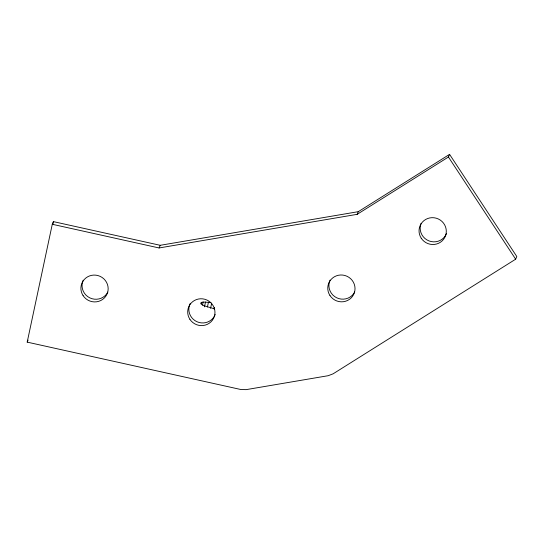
<?xml version="1.0" encoding="UTF-8"?>
<svg xmlns="http://www.w3.org/2000/svg" width="544" height="544" viewBox="0 0 544 544"><rect width="100%" height="100%" fill="white"/><g stroke="black" fill="none" stroke-linecap="round" stroke-linejoin="round"><path stroke-width="0.82" d="M27.2 342.128L52.278 224.278L53.421 221.626L160.222 245.303L358.299 211.67L449.575 154.36L516.8 256.537L515.658 259.196L333.098 373.83L328.161 375.707L246.119 389.64L240.795 389.504L27.2 342.128L28.057 340.129M52.89 224.114L53.421 221.626M201.198 304.014L201.545 302.382L203.157 302.036L210.963 302.484M202.463 305.313L203.157 302.036M204.469 306.87L205.516 301.961M207.42 307.04L208.468 302.131M210.576 308.326L211.623 303.416M214.071 309.006L214.418 307.367M52.278 224.278L159.079 247.962L160.222 245.303M159.079 247.962L357.156 214.336L358.299 211.67M357.156 214.336L448.433 157.019L449.575 154.36M201.545 302.382L200.797 302.967L200.954 303.756L203.898 305.708L214.404 308.829M448.433 157.019L515.658 259.196M107.848 292.094A13.688 13.376 23.3 0 1 89.848 297.881A13.688 13.376 23.3 0 1 83.198 280.221M446.563 233.41A13.688 13.376 23.4 0 1 428.971 240.904A13.688 13.376 23.4 0 1 421.063 223.455M215.22 314.507A13.688 13.376 23.3 0 1 196.969 321.722A13.688 13.376 23.3 0 1 190.298 303.28M354.708 291.999A13.688 13.376 23.4 0 1 336.709 297.792A13.688 13.376 23.4 0 1 330.058 280.126M83.123 295.664A13.688 13.376 23.3 0 0 106.706 294.746A13.688 13.376 23.3 0 0 93.765 275.087A13.688 13.376 23.3 0 0 83.123 295.664M189.917 319.348A13.688 13.376 23.3 0 0 213.506 318.437A13.688 13.376 23.3 0 0 200.566 298.772A13.688 13.376 23.3 0 0 189.917 319.348M329.984 295.569A13.688 13.376 23.4 0 0 353.566 294.658A13.688 13.376 23.4 0 0 340.626 274.992A13.688 13.376 23.4 0 0 329.984 295.569M421.26 238.252A13.688 13.376 23.4 0 0 444.842 237.34A13.688 13.376 23.4 0 0 431.909 217.675A13.688 13.376 23.4 0 0 421.26 238.252"/></g></svg>
